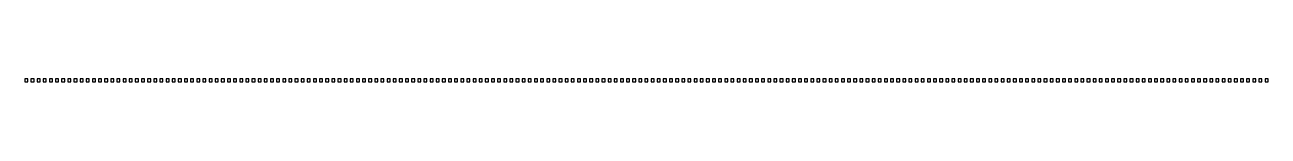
# Model space of a CAD drawing. Header units: inches. Extents: x 741154 to 810950, y 213785 to 295527.
# Drawn here: x 748468 to 749683, y 265170 to 265173 of the extents above; entities that cross this region are included whole.
import ezdxf

# ---------------------------------------------------------------- set-up
doc = ezdxf.new("R2010")
doc.units = ezdxf.units.IN
doc.header["$MEASUREMENT"] = 0

msp = doc.modelspace()

# ---------------------------------------------------------------- linework, layer by layer
for points in [[(748468.1, 265169.9), (748471.1, 265169.9), (748471.1, 265172.9), (748468.1, 265172.9)], [(748474.1, 265169.9), (748477.1, 265169.9), (748477.1, 265172.9), (748474.1, 265172.9)], [(748480.1, 265169.9), (748483.1, 265169.9), (748483.1, 265172.9), (748480.1, 265172.9)], [(748486.1, 265169.9), (748489.1, 265169.9), (748489.1, 265172.9), (748486.1, 265172.9)], [(748492.1, 265169.9), (748495.1, 265169.9), (748495.1, 265172.9), (748492.1, 265172.9)], [(748498.1, 265169.9), (748501.1, 265169.9), (748501.1, 265172.9), (748498.1, 265172.9)], [(748504.1, 265169.9), (748507.1, 265169.9), (748507.1, 265172.9), (748504.1, 265172.9)], [(748510.1, 265169.9), (748513.1, 265169.9), (748513.1, 265172.9), (748510.1, 265172.9)], [(748516.1, 265169.9), (748519.1, 265169.9), (748519.1, 265172.9), (748516.1, 265172.9)], [(748522.1, 265169.9), (748525.1, 265169.9), (748525.1, 265172.9), (748522.1, 265172.9)], [(748528.1, 265169.9), (748531.1, 265169.9), (748531.1, 265172.9), (748528.1, 265172.9)], [(748534.1, 265169.9), (748537.1, 265169.9), (748537.1, 265172.9), (748534.1, 265172.9)], [(748540.1, 265169.9), (748543.1, 265169.9), (748543.1, 265172.9), (748540.1, 265172.9)], [(748546.1, 265169.9), (748549.1, 265169.9), (748549.1, 265172.9), (748546.1, 265172.9)], [(748552.1, 265169.9), (748555.1, 265169.9), (748555.1, 265172.9), (748552.1, 265172.9)], [(748558.1, 265169.9), (748561.1, 265169.9), (748561.1, 265172.9), (748558.1, 265172.9)], [(748564.1, 265169.9), (748567.1, 265169.9), (748567.1, 265172.9), (748564.1, 265172.9)], [(748570.1, 265169.9), (748573.1, 265169.9), (748573.1, 265172.9), (748570.1, 265172.9)], [(748576.1, 265169.9), (748579.1, 265169.9), (748579.1, 265172.9), (748576.1, 265172.9)], [(748582.1, 265169.9), (748585.1, 265169.9), (748585.1, 265172.9), (748582.1, 265172.9)], [(748588.1, 265169.9), (748591.1, 265169.9), (748591.1, 265172.9), (748588.1, 265172.9)], [(748594.1, 265169.9), (748597.1, 265169.9), (748597.1, 265172.9), (748594.1, 265172.9)], [(748600.1, 265169.9), (748603.1, 265169.9), (748603.1, 265172.9), (748600.1, 265172.9)], [(748606.1, 265169.9), (748609.1, 265169.9), (748609.1, 265172.9), (748606.1, 265172.9)], [(748612.1, 265169.9), (748615.1, 265169.9), (748615.1, 265172.9), (748612.1, 265172.9)], [(748618.1, 265169.9), (748621.1, 265169.9), (748621.1, 265172.9), (748618.1, 265172.9)], [(748624.1, 265169.9), (748627.1, 265169.9), (748627.1, 265172.9), (748624.1, 265172.9)], [(748630.1, 265169.9), (748633.1, 265169.9), (748633.1, 265172.9), (748630.1, 265172.9)], [(748636.1, 265169.9), (748639.1, 265169.9), (748639.1, 265172.9), (748636.1, 265172.9)], [(748642.1, 265169.9), (748645.1, 265169.9), (748645.1, 265172.9), (748642.1, 265172.9)], [(748648.1, 265169.9), (748651.1, 265169.9), (748651.1, 265172.9), (748648.1, 265172.9)], [(748654.1, 265169.9), (748657.1, 265169.9), (748657.1, 265172.9), (748654.1, 265172.9)], [(748660.1, 265169.9), (748663.1, 265169.9), (748663.1, 265172.9), (748660.1, 265172.9)], [(748666.1, 265169.9), (748669.1, 265169.9), (748669.1, 265172.9), (748666.1, 265172.9)], [(748672.1, 265169.9), (748675.1, 265169.9), (748675.1, 265172.9), (748672.1, 265172.9)], [(748678.1, 265169.9), (748681.1, 265169.9), (748681.1, 265172.9), (748678.1, 265172.9)], [(748684.1, 265169.9), (748687.1, 265169.9), (748687.1, 265172.9), (748684.1, 265172.9)], [(748690.1, 265169.9), (748693.1, 265169.9), (748693.1, 265172.9), (748690.1, 265172.9)], [(748696.1, 265169.9), (748699.1, 265169.9), (748699.1, 265172.9), (748696.1, 265172.9)], [(748702.1, 265169.9), (748705.1, 265169.9), (748705.1, 265172.9), (748702.1, 265172.9)], [(748708.1, 265169.9), (748711.1, 265169.9), (748711.1, 265172.9), (748708.1, 265172.9)], [(748714.1, 265169.9), (748717.1, 265169.9), (748717.1, 265172.9), (748714.1, 265172.9)], [(748720.1, 265169.9), (748723.1, 265169.9), (748723.1, 265172.9), (748720.1, 265172.9)], [(748726.1, 265169.9), (748729.1, 265169.9), (748729.1, 265172.9), (748726.1, 265172.9)], [(748732.1, 265169.9), (748735.1, 265169.9), (748735.1, 265172.9), (748732.1, 265172.9)], [(748738.1, 265169.9), (748741.1, 265169.9), (748741.1, 265172.9), (748738.1, 265172.9)], [(748744.1, 265169.9), (748747.1, 265169.9), (748747.1, 265172.9), (748744.1, 265172.9)], [(748750.1, 265169.9), (748753.1, 265169.9), (748753.1, 265172.9), (748750.1, 265172.9)], [(748756.1, 265169.9), (748759.1, 265169.9), (748759.1, 265172.9), (748756.1, 265172.9)], [(748762.1, 265169.9), (748765.1, 265169.9), (748765.1, 265172.9), (748762.1, 265172.9)], [(748768.1, 265169.9), (748771.1, 265169.9), (748771.1, 265172.9), (748768.1, 265172.9)], [(748774.1, 265169.9), (748777.1, 265169.9), (748777.1, 265172.9), (748774.1, 265172.9)], [(748780.1, 265169.9), (748783.1, 265169.9), (748783.1, 265172.9), (748780.1, 265172.9)], [(748786.1, 265169.9), (748789.1, 265169.9), (748789.1, 265172.9), (748786.1, 265172.9)], [(748792.1, 265169.9), (748795.1, 265169.9), (748795.1, 265172.9), (748792.1, 265172.9)], [(748798.1, 265169.9), (748801.1, 265169.9), (748801.1, 265172.9), (748798.1, 265172.9)], [(748804.1, 265169.9), (748807.1, 265169.9), (748807.1, 265172.9), (748804.1, 265172.9)], [(748810.1, 265169.9), (748813.1, 265169.9), (748813.1, 265172.9), (748810.1, 265172.9)], [(748816.1, 265169.9), (748819.1, 265169.9), (748819.1, 265172.9), (748816.1, 265172.9)], [(748822.1, 265169.9), (748825.1, 265169.9), (748825.1, 265172.9), (748822.1, 265172.9)], [(748828.1, 265169.9), (748831.1, 265169.9), (748831.1, 265172.9), (748828.1, 265172.9)], [(748834.1, 265169.9), (748837.1, 265169.9), (748837.1, 265172.9), (748834.1, 265172.9)], [(748840.1, 265169.9), (748843.1, 265169.9), (748843.1, 265172.9), (748840.1, 265172.9)], [(748846.1, 265169.9), (748849.1, 265169.9), (748849.1, 265172.9), (748846.1, 265172.9)], [(748852.1, 265169.9), (748855.1, 265169.9), (748855.1, 265172.9), (748852.1, 265172.9)], [(748858.1, 265169.9), (748861.1, 265169.9), (748861.1, 265172.9), (748858.1, 265172.9)], [(748864.1, 265169.9), (748867.1, 265169.9), (748867.1, 265172.9), (748864.1, 265172.9)], [(748870.1, 265169.9), (748873.1, 265169.9), (748873.1, 265172.9), (748870.1, 265172.9)], [(748876.1, 265169.9), (748879.1, 265169.9), (748879.1, 265172.9), (748876.1, 265172.9)], [(748882.1, 265169.9), (748885.1, 265169.9), (748885.1, 265172.9), (748882.1, 265172.9)], [(748888.1, 265169.9), (748891.1, 265169.9), (748891.1, 265172.9), (748888.1, 265172.9)], [(748894.1, 265169.9), (748897.1, 265169.9), (748897.1, 265172.9), (748894.1, 265172.9)], [(748900.1, 265169.9), (748903.1, 265169.9), (748903.1, 265172.9), (748900.1, 265172.9)], [(748906.1, 265169.9), (748909.1, 265169.9), (748909.1, 265172.9), (748906.1, 265172.9)], [(748912.1, 265169.9), (748915.1, 265169.9), (748915.1, 265172.9), (748912.1, 265172.9)], [(748918.1, 265169.9), (748921.1, 265169.9), (748921.1, 265172.9), (748918.1, 265172.9)], [(748924.1, 265169.9), (748927.1, 265169.9), (748927.1, 265172.9), (748924.1, 265172.9)], [(748930.1, 265169.9), (748933.1, 265169.9), (748933.1, 265172.9), (748930.1, 265172.9)], [(748936.1, 265169.9), (748939.1, 265169.9), (748939.1, 265172.9), (748936.1, 265172.9)], [(748942.1, 265169.9), (748945.1, 265169.9), (748945.1, 265172.9), (748942.1, 265172.9)], [(748948.1, 265169.9), (748951.1, 265169.9), (748951.1, 265172.9), (748948.1, 265172.9)], [(748954.1, 265169.9), (748957.1, 265169.9), (748957.1, 265172.9), (748954.1, 265172.9)], [(748960.1, 265169.9), (748963.1, 265169.9), (748963.1, 265172.9), (748960.1, 265172.9)], [(748966.1, 265169.9), (748969.1, 265169.9), (748969.1, 265172.9), (748966.1, 265172.9)], [(748972.1, 265169.9), (748975.1, 265169.9), (748975.1, 265172.9), (748972.1, 265172.9)], [(748978.1, 265169.9), (748981.1, 265169.9), (748981.1, 265172.9), (748978.1, 265172.9)], [(748984.1, 265169.9), (748987.1, 265169.9), (748987.1, 265172.9), (748984.1, 265172.9)], [(748990.1, 265169.9), (748993.1, 265169.9), (748993.1, 265172.9), (748990.1, 265172.9)], [(748996.1, 265169.9), (748999.1, 265169.9), (748999.1, 265172.9), (748996.1, 265172.9)], [(749002.1, 265169.9), (749005.1, 265169.9), (749005.1, 265172.9), (749002.1, 265172.9)], [(749008.1, 265169.9), (749011.1, 265169.9), (749011.1, 265172.9), (749008.1, 265172.9)], [(749014.1, 265169.9), (749017.1, 265169.9), (749017.1, 265172.9), (749014.1, 265172.9)], [(749020.1, 265169.9), (749023.1, 265169.9), (749023.1, 265172.9), (749020.1, 265172.9)], [(749026.1, 265169.9), (749029.1, 265169.9), (749029.1, 265172.9), (749026.1, 265172.9)], [(749032.1, 265169.9), (749035.1, 265169.9), (749035.1, 265172.9), (749032.1, 265172.9)], [(749038.1, 265169.9), (749041.1, 265169.9), (749041.1, 265172.9), (749038.1, 265172.9)], [(749044.1, 265169.9), (749047.1, 265169.9), (749047.1, 265172.9), (749044.1, 265172.9)], [(749050.1, 265169.9), (749053.1, 265169.9), (749053.1, 265172.9), (749050.1, 265172.9)], [(749056.1, 265169.9), (749059.1, 265169.9), (749059.1, 265172.9), (749056.1, 265172.9)], [(749062.1, 265169.9), (749065.1, 265169.9), (749065.1, 265172.9), (749062.1, 265172.9)], [(749068.1, 265169.9), (749071.1, 265169.9), (749071.1, 265172.9), (749068.1, 265172.9)], [(749074.1, 265169.9), (749077.1, 265169.9), (749077.1, 265172.9), (749074.1, 265172.9)], [(749080.1, 265169.9), (749083.1, 265169.9), (749083.1, 265172.9), (749080.1, 265172.9)], [(749086.1, 265169.9), (749089.1, 265169.9), (749089.1, 265172.9), (749086.1, 265172.9)], [(749092.1, 265169.9), (749095.1, 265169.9), (749095.1, 265172.9), (749092.1, 265172.9)], [(749098.1, 265169.9), (749101.1, 265169.9), (749101.1, 265172.9), (749098.1, 265172.9)], [(749104.1, 265169.9), (749107.1, 265169.9), (749107.1, 265172.9), (749104.1, 265172.9)], [(749110.1, 265169.9), (749113.1, 265169.9), (749113.1, 265172.9), (749110.1, 265172.9)], [(749116.1, 265169.9), (749119.1, 265169.9), (749119.1, 265172.9), (749116.1, 265172.9)], [(749122.1, 265169.9), (749125.1, 265169.9), (749125.1, 265172.9), (749122.1, 265172.9)], [(749128.1, 265169.9), (749131.1, 265169.9), (749131.1, 265172.9), (749128.1, 265172.9)], [(749134.1, 265169.9), (749137.1, 265169.9), (749137.1, 265172.9), (749134.1, 265172.9)], [(749140.1, 265169.9), (749143.1, 265169.9), (749143.1, 265172.9), (749140.1, 265172.9)], [(749146.1, 265169.9), (749149.1, 265169.9), (749149.1, 265172.9), (749146.1, 265172.9)], [(749152.1, 265169.9), (749155.1, 265169.9), (749155.1, 265172.9), (749152.1, 265172.9)], [(749158.1, 265169.9), (749161.1, 265169.9), (749161.1, 265172.9), (749158.1, 265172.9)], [(749164.1, 265169.9), (749167.1, 265169.9), (749167.1, 265172.9), (749164.1, 265172.9)], [(749170.1, 265169.9), (749173.1, 265169.9), (749173.1, 265172.9), (749170.1, 265172.9)], [(749176.1, 265169.9), (749179.1, 265169.9), (749179.1, 265172.9), (749176.1, 265172.9)], [(749182.1, 265169.9), (749185.1, 265169.9), (749185.1, 265172.9), (749182.1, 265172.9)], [(749188.1, 265169.9), (749191.1, 265169.9), (749191.1, 265172.9), (749188.1, 265172.9)], [(749194.1, 265169.9), (749197.1, 265169.9), (749197.1, 265172.9), (749194.1, 265172.9)], [(749200.1, 265169.9), (749203.1, 265169.9), (749203.1, 265172.9), (749200.1, 265172.9)], [(749206.1, 265169.9), (749209.1, 265169.9), (749209.1, 265172.9), (749206.1, 265172.9)], [(749212.1, 265169.9), (749215.1, 265169.9), (749215.1, 265172.9), (749212.1, 265172.9)], [(749218.1, 265169.9), (749221.1, 265169.9), (749221.1, 265172.9), (749218.1, 265172.9)], [(749224.1, 265169.9), (749227.1, 265169.9), (749227.1, 265172.9), (749224.1, 265172.9)], [(749230.1, 265169.9), (749233.1, 265169.9), (749233.1, 265172.9), (749230.1, 265172.9)], [(749236.1, 265169.9), (749239.1, 265169.9), (749239.1, 265172.9), (749236.1, 265172.9)], [(749242.1, 265169.9), (749245.1, 265169.9), (749245.1, 265172.9), (749242.1, 265172.9)], [(749248.1, 265169.9), (749251.1, 265169.9), (749251.1, 265172.9), (749248.1, 265172.9)], [(749254.1, 265169.9), (749257.1, 265169.9), (749257.1, 265172.9), (749254.1, 265172.9)], [(749260.1, 265169.9), (749263.1, 265169.9), (749263.1, 265172.9), (749260.1, 265172.9)], [(749266.1, 265169.9), (749269.1, 265169.9), (749269.1, 265172.9), (749266.1, 265172.9)], [(749272.1, 265169.9), (749275.1, 265169.9), (749275.1, 265172.9), (749272.1, 265172.9)], [(749278.1, 265169.9), (749281.1, 265169.9), (749281.1, 265172.9), (749278.1, 265172.9)], [(749284.1, 265169.9), (749287.1, 265169.9), (749287.1, 265172.9), (749284.1, 265172.9)], [(749290.1, 265169.9), (749293.1, 265169.9), (749293.1, 265172.9), (749290.1, 265172.9)], [(749296.1, 265169.9), (749299.1, 265169.9), (749299.1, 265172.9), (749296.1, 265172.9)], [(749302.1, 265169.9), (749305.1, 265169.9), (749305.1, 265172.9), (749302.1, 265172.9)], [(749308.1, 265169.9), (749311.1, 265169.9), (749311.1, 265172.9), (749308.1, 265172.9)], [(749314.1, 265169.9), (749317.1, 265169.9), (749317.1, 265172.9), (749314.1, 265172.9)], [(749320.1, 265169.9), (749323.1, 265169.9), (749323.1, 265172.9), (749320.1, 265172.9)], [(749326.1, 265169.9), (749329.1, 265169.9), (749329.1, 265172.9), (749326.1, 265172.9)], [(749332.1, 265169.9), (749335.1, 265169.9), (749335.1, 265172.9), (749332.1, 265172.9)], [(749338.1, 265169.9), (749341.1, 265169.9), (749341.1, 265172.9), (749338.1, 265172.9)], [(749344.1, 265169.9), (749347.1, 265169.9), (749347.1, 265172.9), (749344.1, 265172.9)], [(749350.1, 265169.9), (749353.1, 265169.9), (749353.1, 265172.9), (749350.1, 265172.9)], [(749356.1, 265169.9), (749359.1, 265169.9), (749359.1, 265172.9), (749356.1, 265172.9)], [(749362.1, 265169.9), (749365.1, 265169.9), (749365.1, 265172.9), (749362.1, 265172.9)], [(749368.1, 265169.9), (749371.1, 265169.9), (749371.1, 265172.9), (749368.1, 265172.9)], [(749374.1, 265169.9), (749377.1, 265169.9), (749377.1, 265172.9), (749374.1, 265172.9)], [(749380.1, 265169.9), (749383.1, 265169.9), (749383.1, 265172.9), (749380.1, 265172.9)], [(749386.1, 265169.9), (749389.1, 265169.9), (749389.1, 265172.9), (749386.1, 265172.9)], [(749392.1, 265169.9), (749395.1, 265169.9), (749395.1, 265172.9), (749392.1, 265172.9)], [(749398.1, 265169.9), (749401.1, 265169.9), (749401.1, 265172.9), (749398.1, 265172.9)], [(749404.1, 265169.9), (749407.1, 265169.9), (749407.1, 265172.9), (749404.1, 265172.9)], [(749410.1, 265169.9), (749413.1, 265169.9), (749413.1, 265172.9), (749410.1, 265172.9)], [(749416.1, 265169.9), (749419.1, 265169.9), (749419.1, 265172.9), (749416.1, 265172.9)], [(749422.1, 265169.9), (749425.1, 265169.9), (749425.1, 265172.9), (749422.1, 265172.9)], [(749428.1, 265169.9), (749431.1, 265169.9), (749431.1, 265172.9), (749428.1, 265172.9)], [(749434.1, 265169.9), (749437.1, 265169.9), (749437.1, 265172.9), (749434.1, 265172.9)], [(749440.1, 265169.9), (749443.1, 265169.9), (749443.1, 265172.9), (749440.1, 265172.9)], [(749446.1, 265169.9), (749449.1, 265169.9), (749449.1, 265172.9), (749446.1, 265172.9)], [(749452.1, 265169.9), (749455.1, 265169.9), (749455.1, 265172.9), (749452.1, 265172.9)], [(749458.1, 265169.9), (749461.1, 265169.9), (749461.1, 265172.9), (749458.1, 265172.9)], [(749464.1, 265169.9), (749467.1, 265169.9), (749467.1, 265172.9), (749464.1, 265172.9)], [(749470.1, 265169.9), (749473.1, 265169.9), (749473.1, 265172.9), (749470.1, 265172.9)], [(749476.1, 265169.9), (749479.1, 265169.9), (749479.1, 265172.9), (749476.1, 265172.9)], [(749482.1, 265169.9), (749485.1, 265169.9), (749485.1, 265172.9), (749482.1, 265172.9)], [(749488.1, 265169.9), (749491.1, 265169.9), (749491.1, 265172.9), (749488.1, 265172.9)], [(749494.1, 265169.9), (749497.1, 265169.9), (749497.1, 265172.9), (749494.1, 265172.9)], [(749500.1, 265169.9), (749503.1, 265169.9), (749503.1, 265172.9), (749500.1, 265172.9)], [(749506.1, 265169.9), (749509.1, 265169.9), (749509.1, 265172.9), (749506.1, 265172.9)], [(749512.1, 265169.9), (749515.1, 265169.9), (749515.1, 265172.9), (749512.1, 265172.9)], [(749518.1, 265169.9), (749521.1, 265169.9), (749521.1, 265172.9), (749518.1, 265172.9)], [(749524.1, 265169.9), (749527.1, 265169.9), (749527.1, 265172.9), (749524.1, 265172.9)], [(749530.1, 265169.9), (749533.1, 265169.9), (749533.1, 265172.9), (749530.1, 265172.9)], [(749536.1, 265169.9), (749539.1, 265169.9), (749539.1, 265172.9), (749536.1, 265172.9)], [(749542.1, 265169.9), (749545.1, 265169.9), (749545.1, 265172.9), (749542.1, 265172.9)], [(749548.1, 265169.9), (749551.1, 265169.9), (749551.1, 265172.9), (749548.1, 265172.9)], [(749554.1, 265169.9), (749557.1, 265169.9), (749557.1, 265172.9), (749554.1, 265172.9)], [(749560.1, 265169.9), (749563.1, 265169.9), (749563.1, 265172.9), (749560.1, 265172.9)], [(749566.1, 265169.9), (749569.1, 265169.9), (749569.1, 265172.9), (749566.1, 265172.9)], [(749572.1, 265169.9), (749575.1, 265169.9), (749575.1, 265172.9), (749572.1, 265172.9)], [(749578.1, 265169.9), (749581.1, 265169.9), (749581.1, 265172.9), (749578.1, 265172.9)], [(749584.1, 265169.9), (749587.1, 265169.9), (749587.1, 265172.9), (749584.1, 265172.9)], [(749590.1, 265169.9), (749593.1, 265169.9), (749593.1, 265172.9), (749590.1, 265172.9)], [(749596.1, 265169.9), (749599.1, 265169.9), (749599.1, 265172.9), (749596.1, 265172.9)], [(749602.1, 265169.9), (749605.1, 265169.9), (749605.1, 265172.9), (749602.1, 265172.9)], [(749608.1, 265169.9), (749611.1, 265169.9), (749611.1, 265172.9), (749608.1, 265172.9)], [(749614.1, 265169.9), (749617.1, 265169.9), (749617.1, 265172.9), (749614.1, 265172.9)], [(749620.1, 265169.9), (749623.1, 265169.9), (749623.1, 265172.9), (749620.1, 265172.9)], [(749626.1, 265169.9), (749629.1, 265169.9), (749629.1, 265172.9), (749626.1, 265172.9)], [(749632.1, 265169.9), (749635.1, 265169.9), (749635.1, 265172.9), (749632.1, 265172.9)], [(749638.1, 265169.9), (749641.1, 265169.9), (749641.1, 265172.9), (749638.1, 265172.9)], [(749644.1, 265169.9), (749647.1, 265169.9), (749647.1, 265172.9), (749644.1, 265172.9)], [(749650.1, 265169.9), (749653.1, 265169.9), (749653.1, 265172.9), (749650.1, 265172.9)], [(749656.1, 265169.9), (749659.1, 265169.9), (749659.1, 265172.9), (749656.1, 265172.9)], [(749662.1, 265169.9), (749665.1, 265169.9), (749665.1, 265172.9), (749662.1, 265172.9)], [(749668.1, 265169.9), (749671.1, 265169.9), (749671.1, 265172.9), (749668.1, 265172.9)], [(749674.1, 265169.9), (749677.1, 265169.9), (749677.1, 265172.9), (749674.1, 265172.9)], [(749680.1, 265169.9), (749683.1, 265169.9), (749683.1, 265172.9), (749680.1, 265172.9)]]:
    msp.add_lwpolyline(points, close=True)

doc.saveas('drawing.dxf')
